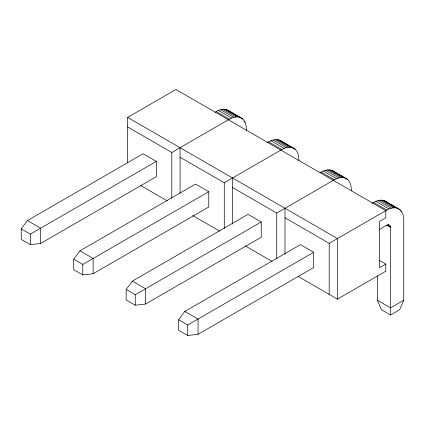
<?xml version="1.0" encoding="UTF-8"?>
<svg xmlns="http://www.w3.org/2000/svg" width="425" height="425" viewBox="0 0 425 425"><rect width="100%" height="100%" fill="white"/><g stroke="black" fill="none" stroke-linecap="round" stroke-linejoin="round"><path stroke-width="0.64" d="M371.88 203.416C375.838 200.892 381.087 198.778 385.571 201.238L398.788 208.872C402.517 211.108 403.75 215.735 403.75 219.831L403.75 300.204L399.617 309.74L390.533 314.989L381.443 309.74L377.315 300.204L377.315 275.83M21.25 228.894L27.444 220.548L143.103 153.776L156.32 161.404L156.32 176.667L40.662 243.445L30.34 244.635L21.25 239.387L21.25 228.894L30.34 234.143L156.32 161.404M73.711 259.181L79.905 250.835L195.564 184.062L208.781 191.691L208.781 206.954L93.123 273.732L82.795 274.922L73.711 269.678L73.711 259.181L82.795 264.43L208.781 191.691M126.167 289.473L132.366 281.122L248.025 214.349L261.242 221.977L261.242 237.24L145.584 304.018L135.256 305.208L126.167 299.965L126.167 289.473L135.256 294.716L261.242 221.977M178.627 319.759L184.822 311.408L300.486 244.635L313.703 252.269L313.703 267.532L198.045 334.305L187.717 335.495L178.627 330.252L178.627 319.759L187.717 325.003L313.703 252.269M127.617 162.839L127.617 117.406L175.945 89.505L385.783 210.651L385.783 217.807L379.583 221.383L379.583 267.649L385.783 264.074L385.783 271.224L337.455 299.131L298.106 276.415M215.077 112.221C218.886 109.831 223.943 108.04 228.193 110.378L241.411 118.007C245.783 120.657 246.58 126.262 246.373 130.948M127.617 126.942L171.812 152.463L229.436 119.197C232.985 117.146 237.607 115.897 241.411 118.007M267.532 142.508C271.341 140.117 276.399 138.327 280.654 140.664L293.872 148.293C298.021 150.806 298.998 156.081 298.833 160.576M180.072 157.234L224.273 182.75L281.897 149.483C285.446 147.433 290.068 146.189 293.872 148.293M319.993 172.794C323.802 170.404 328.86 168.613 333.11 170.951L346.332 178.58C350.482 181.093 351.459 186.373 351.289 190.862M232.533 187.521L276.733 213.037L334.353 179.77C337.902 177.719 342.523 176.476 346.332 178.58M284.994 217.807L329.189 243.323L386.814 210.056C390.362 208.011 394.984 206.762 398.788 208.872M379.387 229.606C381.9 228.687 389.587 221.074 390.533 227.465L390.533 314.989M403.75 300.204L390.533 307.833L377.315 300.204M226.525 109.65L242.872 119.09M278.986 139.937L295.332 149.377M331.447 170.228L347.793 179.663M383.908 200.515L400.249 209.95M224.687 109.294L237.904 116.923M277.142 139.581L290.365 147.215M329.603 169.867L342.821 177.501M382.064 200.154L395.282 207.788M400.334 210.704L401.482 211.363M222.7 109.31L235.917 116.939M243.934 121.571L245.082 122.23M275.156 139.597L288.378 147.231M327.617 169.883L340.834 177.517M380.078 200.17L393.295 207.804M220.602 109.698L233.819 117.332M273.062 139.984L286.28 147.618M325.518 170.271L338.736 177.905M377.979 200.558L391.197 208.192M218.429 110.452L231.646 118.086M270.89 140.739L284.107 148.373M323.345 171.031L336.563 178.659M375.806 201.317L389.024 208.946M216.219 111.562L229.436 119.197M268.68 141.849L281.897 149.483M321.135 172.136L334.353 179.77M373.596 202.422L386.814 210.056M388.312 224.613L390.033 225.606M387.531 224.767L390.405 226.429M386.511 225.144L390.533 227.465M379.509 260.451L385.783 264.074M127.617 117.406L337.455 238.553L337.455 299.131M140.728 185.55L167.222 200.844M192.7 215.56L219.683 231.136M245.161 245.847L272.138 261.423M27.444 220.548L40.662 228.183L40.662 243.445M79.905 250.835L93.123 258.469L93.123 273.732M132.366 281.122L145.584 288.756L145.584 304.018M184.822 311.408L198.045 319.042L198.045 334.305M385.571 201.238L386.543 201.96M333.11 170.951L335.394 172.975M280.654 140.664L282.115 141.743M228.193 110.378L229.654 111.456M329.189 243.323L329.189 294.36M284.994 208.266L284.994 254.262M276.733 213.037L276.733 258.772M232.533 177.979L232.533 224.071M224.273 182.75L224.273 228.48M187.717 325.003L187.717 335.495M180.072 147.693L180.072 193.125M171.812 152.463L171.812 198.193M135.256 294.716L135.256 305.208M82.795 264.43L82.795 274.922M30.34 234.143L30.34 244.635"/></g></svg>
